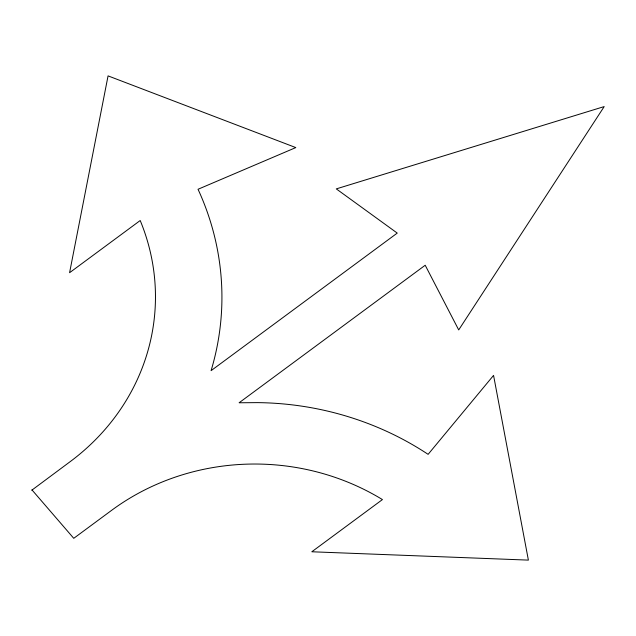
<?xml version="1.0" encoding="UTF-8"?>
<svg xmlns="http://www.w3.org/2000/svg" width="636" height="636" viewBox="0 0 636 636"><rect width="100%" height="100%" fill="white"/><g stroke="black" fill="none" stroke-linecap="round" stroke-linejoin="round"><path stroke-width="0.95" d="M31.8 490.205L69.737 461.975A230.431 212.885 2.6 0 0 140.206 220.525L69.586 272.709L108.064 75.883L295.812 147.584L198.035 189.274A296.893 274.299 2.6 0 1 211.08 370.669L397.246 233.094L336.293 188.892L604.2 106.578L458.707 329.925L425.206 265.244L239.104 402.771L257.691 402.628A296.909 274.307 2.6 0 1 428.115 454.343L493.56 375.399L528.389 560.117L311.815 551.77L382.435 499.578A230.439 212.901 2.6 0 0 111.682 510.287L73.752 538.318L31.967 489.887"/></g></svg>
